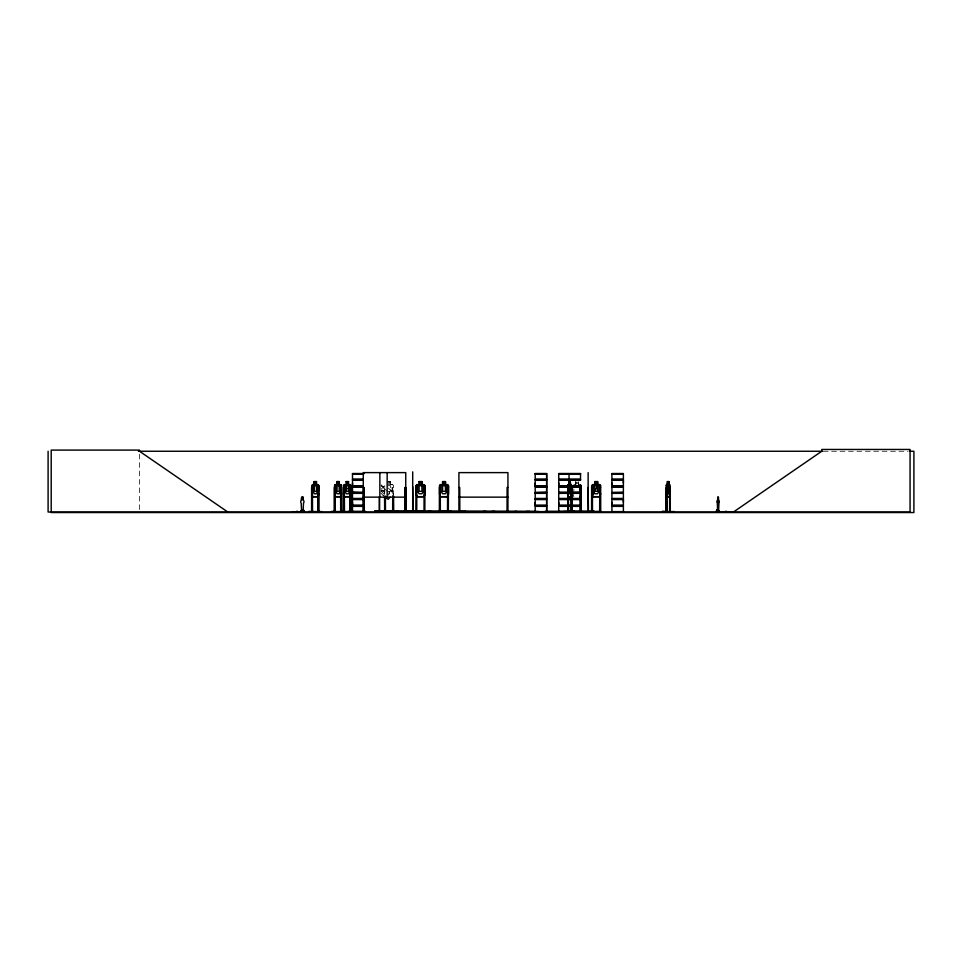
<?xml version="1.0" encoding="UTF-8"?>
<svg xmlns="http://www.w3.org/2000/svg" width="962" height="962" viewBox="0 0 962 962"><rect width="100%" height="100%" fill="white"/><g stroke="black" fill="none" stroke-linecap="round" stroke-linejoin="round"><path stroke-width="0.72" stroke-dasharray="4.81 3.61" d="M389.009 492.58L389.514 491.859M393.566 493.759L392.893 495.695L393.662 493.771M381.156 490.692L381.818 490.067L384.872 490.885L384.054 487.83L384.824 487.181M381.241 489.201L384.608 485.678L384.559 494.721M387.638 495.598L389.634 493.602L388.985 490.836M385.004 486.844L383.237 487.205L381.096 485.076M823.244 451.25L907.96 451.25M388.636 481.589L390.644 481.589L390.548 484.704L392.051 485.714L392.051 491.341L390.548 493.759L387.734 493.759M387.734 481.685L390.548 481.685M388.227 482.19L390.043 482.19L390.043 483.201L388.227 483.201M390.644 484.607L392.592 484.607L393.662 485.666L393.566 494.721M573.857 484.607L575.745 484.607L575.709 481.589M387.734 484.704L392.556 484.704M387.734 485.714L390.548 485.714L390.548 491.341L387.734 491.341M393.566 487.518L392.736 487.518L392.736 494.721M384.932 491.786L381.217 490.788M391.762 491.474L387.975 487.674L391.847 491.414L393.23 494.264M381.096 484.932L383.237 487.061M386.928 490.897L383.946 487.914L381.95 489.911L384.932 492.893M381.096 485.786L381.806 486.495M380.88 490.969L384.872 494.949M380.772 492.989L383.61 495.839L381.637 493.999M572.991 493.771L573.833 496.765M578.366 482.696L578.366 484.704M578.33 481.685L578.33 484.704M577.873 482.19L577.873 483.201L576.25 483.201L576.25 482.19M575.793 481.685L575.841 484.704M573.869 488.949L573.737 496.164M139.514 454.208L139.514 510.545"/><path stroke-width="1.44" d="M363.203 505.218L352.501 505.218L352.513 502.404M363.203 485.93L352.501 485.93L352.513 483.116M535.197 505.218L535.197 499.579L546.669 499.579L546.669 505.218L535.197 505.218L535.209 502.404M535.197 485.93L535.197 480.303L546.669 480.303L546.669 485.93L535.197 485.93L535.209 483.116M546.656 499.579L546.656 505.218M546.656 480.303L546.656 485.93M580.519 505.218L558.73 505.218L558.742 502.404M568.53 485.93L558.73 485.93L558.742 483.116M611.916 505.218L611.916 499.579L623.388 499.579L623.376 505.218L611.916 505.218L611.928 502.404M611.916 485.93L611.916 480.303L623.388 480.303L623.376 485.93L611.916 485.93L611.928 483.116M623.376 502.404L623.376 499.579M623.376 483.116L623.376 480.303M384.042 511.243L374.855 510.762L535.425 511.267L535.425 512.024M408.273 511.243L417.472 511.243M583.706 511.568L599.651 511.387M718.386 511.099L718.542 503.222A2.044 0.77 -90 0 0 718.386 500.012L718.386 497.799L718.506 500.012A2.044 0.77 -90 0 1 718.662 503.222L718.506 511.099L717.424 511.135M717.616 511.099L717.46 503.222A2.044 0.77 -90 0 1 717.616 500.012L717.844 497.077M716.906 510.281L717.965 510.113L716.822 509.752L716.955 511.543M717.736 511.099L717.58 503.222A2.044 0.77 -90 0 1 717.736 500.012L717.748 497.534M717.568 509.992L717.905 509.932M301.599 511.099L301.19 503.222A2.044 1.611 -90 0 1 301.527 500.012L301.635 497.534M302.308 510.113L303.283 510.04L302.477 510.317M302.898 510.173L303.258 509.98M535.161 512.012L546.669 511.784L546.669 506.349L535.197 506.349L535.197 511.784M571.079 496.765L571.512 493.771M571.608 493.771L571.175 496.765L568.097 496.765M669.528 496.765L669.516 484.607M717.195 509.944L717.508 510.221M563.708 511.519L583.309 511.568L558.742 511.628M571.837 512.012L571.861 487.518L571.212 487.518L571.175 512.024M674.398 511.952L662.133 511.531L674.362 512.024M670.273 512.012L670.298 487.518L669.66 487.518L669.624 512.024M303.186 510.329L302.477 509.872L303.451 509.752L303.451 511.543M317.965 496.669L318.891 485.666L318.001 484.607L316.498 484.607M318.891 493.771L318.025 496.765L312.554 496.765L311.844 493.771L312.626 496.765M350.132 496.765L351.034 493.771L350.192 496.765L344.408 496.765M580.242 496.765L581.168 493.771M308.634 511.952L314.49 511.952M337.217 511.952L331.337 511.964M301.551 497.534L302.417 496.777M340.668 511.952L340.632 487.518L341.474 487.518M346.116 511.952L338.528 512.024L346.079 511.964M424.939 493.759L423.929 496.669L416.991 496.669L416.089 493.759L416.089 485.726L416.991 484.704L423.929 484.704L424.939 485.714L424.831 512.024M448.436 493.759L447.426 496.669L440.488 496.669L439.586 493.759L439.478 485.678L440.44 484.607L442.496 484.607M600.685 493.771L599.651 496.765L592.556 496.765L591.63 493.771M360.882 511.952L365.596 511.519L348.136 511.519L365.56 511.531M716.353 512.012L716.425 510.69L719.131 510.69L719.131 511.76M717.291 512.012L717.568 510.69M732.683 512.012L727.633 511.76M732.972 511.76L716.413 511.76M567.796 512.012L567.712 485.678L569.071 484.607M567.796 485.678L568.205 484.607M570.502 512.012L570.586 512.024M666.053 511.568L666.245 485.678L666.558 484.607L667.508 484.607M666.245 485.678L666.642 484.607M583.321 511.952L558.706 512.012M591.45 511.904L591.486 511.135M592.364 496.115L598.123 484.607M569.023 484.704L568.386 491.341L569.023 493.759L570.201 493.759L570.839 485.714L570.25 481.589L568.975 481.589L569.023 484.704L569.107 481.685L570.298 481.685M336.965 484.607L335.317 484.607L334.572 485.678L334.451 512.024L334.331 487.518L335.173 487.518L335.041 512.024M335.377 484.607L334.644 485.726L335.293 496.765L340.825 496.765L341.558 493.771M344.492 484.607L343.65 485.678L344.528 484.704L350.144 484.704L350.889 485.714M352.477 492.508L363.215 492.736M291.69 511.76L298.821 511.76M293.951 512.024L294.119 511.543M301.743 512.012L301.864 510.69M304.281 511.868L303.631 512.012L304.293 510.69L303.066 510.69L303.066 511.543M439.586 485.726L440.488 484.704L447.426 484.704L448.436 485.714L448.34 512.024M567.772 487.518L568.169 512.024L567.52 512.024L568.554 512L568.41 496.164M390.175 497.186L388.227 499.278L385.449 497.811M339.213 481.685L336.977 481.685L337.037 484.704L335.882 485.714L335.882 491.341L337.037 493.759L339.213 493.759L340.38 491.341L340.38 485.714L339.213 484.704M611.916 511.784L611.916 506.349L623.388 506.349L623.388 511.784L611.88 512.012M733.453 512.024L821.764 451.25L821.764 449.458L910.064 449.458L910.064 512.024L48.1 512.024L48.1 451.25M321.693 511.568L308.658 511.531L314.55 512.024M458.658 511.964L458.814 511.135M558.682 511.82L558.73 506.349L580.519 506.349M138.384 451.25L822.221 451.25M909.391 451.25L913.9 451.25L913.9 512.542L51.202 512.542L51.202 450.096L139.514 450.096L139.514 451.25L227.814 512.024M352.489 473.508L363.985 473.508M535.185 473.508L546.669 473.508M558.73 473.508L580.531 473.508M611.904 473.508L623.388 473.508M363.985 473.737L352.489 473.725L352.513 479.172L363.203 479.172M535.185 473.713L546.669 473.737L546.669 479.172L535.197 479.172L535.197 473.737M352.513 474.074L363.191 474.074M535.209 474.074L546.656 474.074L546.656 479.172M558.742 474.074L580.507 474.074M611.928 474.074L623.376 474.074M352.429 479.557L363.275 479.557M535.112 479.557L546.741 479.557M558.657 479.557L580.603 479.557M611.832 479.557L623.46 479.557M352.429 479.906L363.275 479.906M535.112 479.906L546.741 479.906M558.657 479.906L580.603 479.906M611.832 479.906L623.46 479.906M363.203 480.303L352.501 480.303L352.501 485.93M580.519 480.303L558.73 480.303L558.73 485.93M336.904 481.589L339.285 481.589L339.285 484.607L340.801 484.607L341.618 485.666L340.704 484.704L335.353 484.704M667.424 481.589L668.782 481.589L668.734 484.704M314.249 481.685L316.486 481.685M346.176 481.685L348.509 481.685M419.107 481.685L421.921 481.685L421.921 484.704L423.424 485.714L423.424 491.341L421.921 493.759L419.107 493.759L417.604 491.341L417.604 485.714L419.107 484.704L419.011 481.589L422.017 481.589L422.017 484.607L423.977 484.607L425.036 485.666L425.036 493.771L424.001 496.765L416.919 496.765L415.993 493.771M442.604 481.685L445.418 481.685L445.418 484.704L446.921 485.714L446.921 491.341L445.418 493.759L442.604 493.759L441.089 491.341L441.089 485.714L442.604 484.704L442.496 481.589L445.514 481.589L445.514 484.607L447.474 484.607L448.532 485.666L448.532 493.771L447.498 496.765L440.416 496.765L439.478 493.771M594.744 481.685L597.558 481.685L597.558 484.704L599.073 485.714L599.073 491.341L597.558 493.759L594.744 493.759L593.241 491.341L593.241 485.714L594.744 484.704L594.648 481.589L597.667 481.589L597.667 484.607L599.627 484.607L600.685 485.666L600.709 511.904M667.46 481.685L668.734 481.685M569.227 482.19L569.997 482.19L569.997 483.201L569.227 483.201M667.676 482.19L668.434 482.19L668.434 483.201L667.676 483.201M314.237 484.607L312.578 484.607L311.844 485.678L311.928 512.024M344.432 484.607L346.152 484.607M348.533 484.607L350.168 484.607M419.011 484.607L416.955 484.607L415.993 485.678L415.837 512.024M580.17 484.607L581.168 485.666L581.216 512.024M594.648 484.607L592.592 484.607L591.63 485.678L591.582 512.024M668.686 484.607L669.6 484.607M318.037 484.704L312.614 484.704L311.977 493.759M568.133 484.704L571.139 484.704M592.64 484.704L599.579 484.704L600.577 485.714M666.57 484.704L669.588 484.704M318.819 485.666L318.735 512.024M571.464 512.024L571.608 485.666L570.25 484.607L570.334 481.589M669.961 485.666L670.033 512.024M570.731 485.93L580.519 485.93M352.429 486.327L363.275 486.327M535.112 486.327L546.741 486.327M558.657 486.327L568.578 486.327M570.67 486.327L580.603 486.327M611.832 486.327L623.46 486.327M352.429 486.676L363.275 486.676M535.112 486.676L546.741 486.676M558.657 486.676L568.578 486.676M570.67 486.676L580.603 486.676M611.832 486.676L623.46 486.676M412.698 486.748L413.023 511.267M363.203 487.073L352.501 487.073L352.501 492.496L363.215 492.496L352.513 492.352M546.669 487.073L535.197 487.073L535.197 492.496L546.656 492.352L546.669 487.073L546.656 492.352L535.088 492.652L546.669 492.736M568.53 487.073L558.73 487.073L558.73 492.496L568.53 492.508M570.731 487.073L580.519 487.073M318.747 487.518L317.905 487.518L317.833 512.024M350.877 487.518L350.024 487.518L349.94 512.024M363.275 487.518L364.153 487.518L364.237 512.024M415.933 487.518L416.762 487.518L416.762 512.024L416.859 511.135M424.939 487.518L424.11 487.518L424.014 512.024M448.436 487.518L447.607 487.518L447.51 512.024M458.91 487.518L459.74 487.518L459.836 512.024M507.948 487.518L507.106 487.518L507.022 512.024M581.216 487.518L580.339 487.518L580.242 512.024M588.131 487.518L588.455 512.024M591.57 487.518L592.412 487.518L592.496 512.024M600.577 487.518L599.747 487.518L599.651 512.024M666.221 487.518L666.606 512.024M343.711 488.528L351.046 488.528M558.742 492.352L568.518 492.352M570.743 492.352L580.507 492.352L570.731 492.508M623.388 492.508L611.808 492.652L623.388 492.797M558.682 492.724L568.53 492.797M570.731 492.797L580.531 492.736M363.215 492.989L352.489 493.001L352.513 498.448L363.203 498.448M535.185 492.989L546.669 493.025L546.669 498.448L535.197 498.448L535.197 493.025M568.53 493.025L558.73 492.989L558.742 498.448L580.519 498.448M570.731 493.001L580.531 493.025M352.513 493.35L363.191 493.35M535.209 493.35L546.656 493.35L546.656 498.448M558.742 493.35L568.518 493.35M570.743 493.35L580.507 493.35M611.928 493.35L623.376 493.35M334.572 493.771L335.353 496.765M567.712 493.771L568.193 496.765M666.149 493.771L666.63 496.765M670.057 493.771L669.612 496.765L666.546 496.765M312.614 496.669L318.037 496.669M335.353 496.669L340.764 496.669M344.468 496.669L350.144 496.669M568.133 496.669L571.139 496.669M599.579 496.669L592.64 496.669L591.726 493.759M666.57 496.669L669.588 496.669M363.275 497.138L405.748 497.138M458.91 497.138L507.936 497.138M301.527 497.799L301.527 500.012M302.741 496.909L303.222 500.012A2.044 1.611 -90 0 1 303.475 503.222L303.138 511.099L301.527 511.099M352.429 498.845L363.275 498.845M535.112 498.845L546.741 498.845M558.657 498.845L580.603 498.845M611.832 498.845L623.46 498.845M352.429 499.194L363.275 499.194M535.112 499.194L546.741 499.194M558.657 499.194L580.603 499.194M611.832 499.194L623.46 499.194M363.203 499.579L352.501 499.579L352.501 505.218M580.519 499.579L558.73 499.579L558.73 505.218M303.138 500.012L303.138 497.799M352.429 505.603L363.275 505.603M535.112 505.603L546.741 505.603M558.657 505.603L580.603 505.603M611.832 505.603L623.46 505.603M352.429 505.952L363.275 505.952M535.112 505.952L546.741 505.952M558.657 505.952L580.603 505.952M611.832 505.952L623.46 505.952M363.203 506.349L352.501 506.349L352.477 512M312.518 511.135L311.508 511.135L311.52 512.024M317.821 511.135L318.819 511.135L318.819 512.024M334.247 511.135L335.245 511.135L335.245 512.024M340.548 511.135L341.546 511.135M343.35 511.135L344.372 511.135M349.94 511.135L350.95 511.135M363.191 511.135L364.237 511.135M545.213 511.267L594.3 511.267L594.3 512.024M599.651 511.135L600.673 511.135M666.149 511.135L666.931 511.135M669.588 511.135L670.49 512.024M296.416 511.375L297.763 511.375M353.631 511.568L331.397 511.531L337.229 511.904M385.485 511.387L392.64 511.387M403.631 511.531L408.285 511.556M416.859 511.387L424.014 511.387M424.831 511.519L428.655 512.024M440.355 511.387L447.51 511.387M725.372 511.375L726.719 511.375M535.209 511.628L546.656 511.628L546.656 506.349M611.928 511.628L623.376 511.628M662.121 511.568L674.386 511.568M716.51 511.543L719.047 511.543M291.666 511.88L304.413 512.012M393.698 511.904L393.566 496.164M508.152 511.952L508.044 511.135M302.333 496.777L303.114 497.294M448.605 511.952L448.532 511.135M425.168 511.964L425.036 511.135M344.468 511.964L344.3 487.518L343.434 487.518L343.362 512.024M580.134 484.704L581.036 485.714L580.976 512.024M350.108 484.607L351.034 485.666L350.95 512.024M718.193 496.909L718.494 497.534M571.067 484.607L571.572 485.714M344.48 496.765L343.65 493.771L343.711 485.678M727.404 511.76L724.687 511.76M717.315 509.752L717.315 511.543M717.171 509.752L717.171 511.543M669.913 511.135L669.913 512.024M668.686 481.589L669.287 491.341L668.65 493.759L667.46 493.759L666.822 485.714L667.508 481.589M667.556 481.685L667.556 484.704M666.858 493.278L666.894 512.024M666.51 493.278L666.51 512.024M600.48 511.135L600.48 512.024M599.843 511.135L599.843 512.024M593.037 511.267L593.037 512.024M592.315 511.135L592.315 512.024M591.774 511.267L591.774 512.024M588.564 511.135L588.552 512.024M588.143 472.619L588.131 512.024M580.603 511.135L580.579 512.024M580.471 487.518L580.387 512.024M579.677 485.714L579.677 491.341M573.965 511.387L573.965 512.024L573.869 511.135M573.629 511.135L573.605 512.024M573.232 511.135L573.256 512.024M572.991 511.135L573.051 512.024M572.907 511.135L572.907 512.024M572.63 511.267L572.63 512.024M571.512 485.666L571.572 512.024M569.047 473.737L569.059 479.172M568.061 496.164L568.061 512.024M537.95 511.267L537.95 512.024M536.688 511.267L536.688 512.024M529.28 511.267L529.28 512.024M528.018 511.267L528.018 512.024M526.755 511.267L526.755 512.024M516.281 511.267L516.281 512.024M515.019 511.267L515.019 512.024M507.948 512.024L507.936 472.619L458.91 472.619L458.91 512.024M507.202 511.135L507.214 512.024M494.612 511.267L494.612 512.024M493.35 511.267L493.35 512.024M492.087 511.267L492.087 512.024M484.68 511.267L484.68 512.024M483.417 511.267L483.417 512.024M465.536 511.267L465.536 512.024M464.273 511.267L464.273 512.024M463.011 511.267L463.011 512.024M461.748 511.267L461.748 512.024M459.644 511.135L459.644 512.024M451.274 511.267L451.274 512.024M450.012 511.267L450.012 512.024M447.703 511.135L447.703 512.024M442.604 511.267L442.604 512.024M441.342 511.267L441.342 512.024M440.355 512.024L440.259 487.518L439.43 487.518L439.333 512.024M440.163 511.135L440.079 512.024M439.526 511.135L439.526 512.024M430.868 511.267L430.868 512.024M429.605 511.267L429.605 512.024M428.343 511.267L428.343 512.024M416.029 511.135L416.029 512.024M412.71 471.849L412.698 511.267M405.988 511.135L405.988 512.024M405.832 512.024L405.904 487.518L405.026 487.518L405.11 512.024M405.748 512.024L405.748 472.619L363.275 472.619L363.275 512.024M405.194 487.518L405.194 512.024M404.942 511.135L404.942 512.024M398.003 511.267L398.003 512.024M396.729 511.267L396.729 512.024M393.47 511.135L393.47 512.024M392.821 511.135L392.821 512.024M392.736 496.164L392.64 512.024M387.157 472.619L387.157 497.138M385.389 496.164L385.485 512.024M385.293 511.135L385.293 512.024M384.559 496.164L384.656 512.024M384.463 511.135L384.487 512.024M379.858 472.619L379.858 497.138M379.617 497.077L379.605 511.267M379.293 497.077L379.281 511.267M377.597 511.267L377.597 512.024M376.322 511.267L376.322 512.024M375.06 511.267L375.06 512.024M363.997 487.518L364.081 512.024M363.864 511.135L363.864 512.024M363.552 511.135L363.576 512.024M363.444 487.518L363.444 512.024M350.685 487.518L350.685 512.024M350.577 511.135L350.553 512.024M350.336 511.135L350.312 512.024M350.204 487.518L350.132 512.024M344.107 487.518L344.18 512.024M343.999 511.135L343.975 512.024M343.759 511.135L343.735 512.024M343.626 487.518L343.626 512.024M341.558 485.666L341.546 512.024M341.269 487.518L341.354 512.024M341.137 511.135L341.173 512.024M340.837 487.518L340.837 512.024M340.764 511.135L340.728 512.024M339.225 481.589L339.153 484.704M336.965 481.589L336.977 484.704M334.968 487.518L334.836 512.024M334.668 511.135L334.632 512.024M318.542 487.518L318.542 512.024M318.242 511.135L318.206 512.024M318.109 487.518L318.037 512.024M314.237 481.589L314.249 484.704L313.143 485.714L313.143 491.341L314.309 493.759L316.486 493.759L317.64 491.341L317.64 485.714L316.486 484.704L316.558 481.589L314.165 481.589L314.165 484.607M312.518 512.024L312.434 487.518L311.592 487.518L311.604 512.024M312.241 487.518L312.313 512.024M312.133 511.135L312.097 512.024M304.1 510.69L304.1 511.543L301.022 511.543L301.022 510.69M303.355 509.752L303.258 511.76M302.705 509.752L302.609 511.543M302.056 511.543L302.056 510.69L300.829 510.69L300.829 511.76M349.735 491.341L348.509 493.759L346.236 493.759L345.009 491.341L345.009 485.714L346.236 484.704L346.092 481.589L348.593 481.589L348.509 484.704L349.735 485.714L349.735 491.341M580.531 473.737L558.73 473.713L558.742 479.172L580.519 479.172L580.519 473.737M623.388 473.725L611.904 473.725L611.928 479.172L623.388 479.172L623.388 473.737M316.089 482.19L314.694 482.19L314.694 483.201L316.089 483.201L316.089 482.19M338.828 482.19L337.434 482.19L337.434 483.201L338.828 483.201L338.828 482.19M348.1 482.19L346.645 482.19L346.645 483.201L348.1 483.201L348.1 482.19M421.416 482.19L419.612 482.19L419.612 483.201L421.416 483.201L421.416 482.19M444.913 482.19L443.097 482.19L443.097 483.201L444.913 483.201L444.913 482.19M597.065 482.19L595.25 482.19L595.25 483.201L597.065 483.201L597.065 482.19M316.486 485.714L314.309 485.714L314.309 491.341L316.486 491.341L316.486 485.714M339.213 485.714L337.037 485.714L337.037 491.341L339.213 491.341L339.213 485.714M348.509 485.714L346.236 485.714L346.236 491.341L348.509 491.341L348.509 485.714M421.921 485.714L419.107 485.714L419.107 491.341L421.921 491.341L421.921 485.714M445.418 485.714L442.604 485.714L442.604 491.341L445.418 491.341L445.418 485.714M570.201 485.714L569.023 485.714L569.023 491.341L570.201 491.341L570.201 485.714M597.558 485.714L594.744 485.714L594.744 491.341L597.558 491.341L597.558 485.714M668.65 485.714L667.46 485.714L667.46 491.341L668.65 491.341L668.65 485.714M623.388 487.073L611.916 487.073L611.916 492.496L623.376 492.352L623.376 487.073M623.388 492.989L611.904 493.025L611.928 498.448L623.388 498.448L623.388 493.025M485.942 512.024L485.942 511.267L485.93 512.024"/></g></svg>
